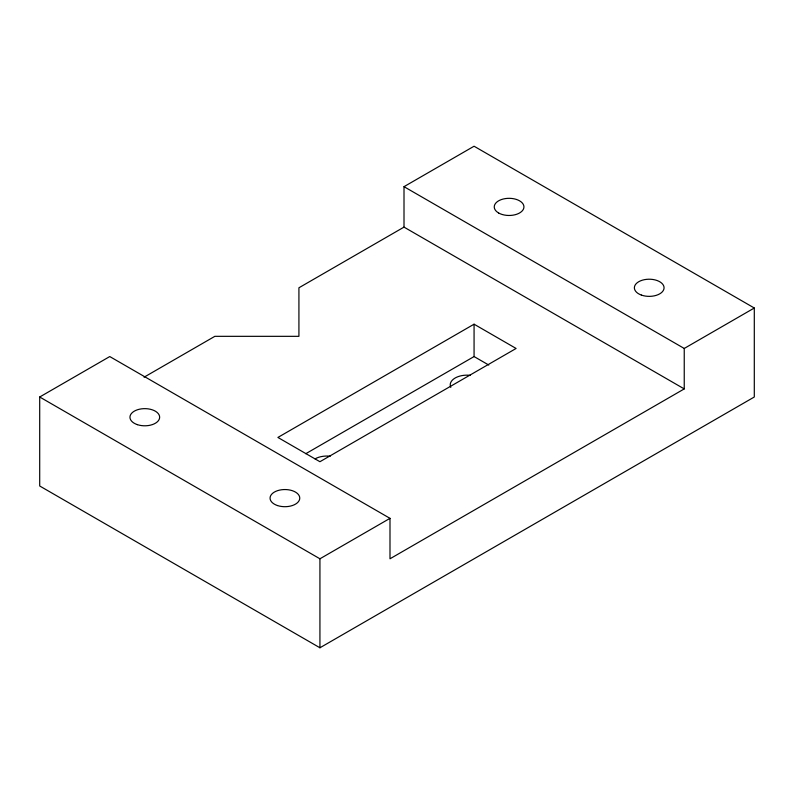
<?xml version="1.0" encoding="UTF-8"?>
<svg xmlns="http://www.w3.org/2000/svg" width="794" height="794" viewBox="0 0 794 794"><rect width="100%" height="100%" fill="white"/><g stroke="black" fill="none" stroke-linecap="round" stroke-linejoin="round"><path stroke-width="1.19" d="M404.007 186.669L474.068 146.225L754.3 308.012L754.3 397L319.932 647.775L39.7 485.988L39.7 397L109.761 356.556L389.993 518.343L389.993 558.787L684.239 388.911L684.239 348.457L404.007 186.669L404.007 227.114L684.239 388.911M144.071 377.19L214.846 336.328L298.921 336.328L298.921 287.785L404.007 227.114M474.068 324.19L277.9 437.444L319.932 461.721L516.1 348.467L474.068 324.19L474.068 356.556L305.769 453.711M39.7 397L319.932 558.787L389.993 518.343M684.239 348.457L754.3 308.012M474.068 356.556L488.776 365.042M319.932 558.787L319.932 647.775M450.793 387.383A16.843 9.727 0 0 1 470.346 375.334M315.029 458.882A16.843 9.727 0 0 1 330.235 456.222M277.473 505.55A14.858 8.585 0 0 0 299.765 498.116A14.858 8.585 0 0 0 277.473 490.692A14.858 8.585 0 0 0 277.473 505.55M137.362 424.651A14.858 8.585 0 0 0 159.654 417.227A14.858 8.585 0 0 0 137.362 409.793A14.858 8.585 0 0 0 137.362 424.651M641.383 295.08A14.858 8.585 0 0 0 664.062 288.063A14.858 8.585 0 0 0 642.187 280.232A14.858 8.585 0 0 0 641.383 295.08M498.582 212.961A14.858 8.585 0 0 0 523.444 209.11A14.858 8.585 0 0 0 505.252 198.609A14.858 8.585 0 0 0 498.582 212.961"/></g></svg>
